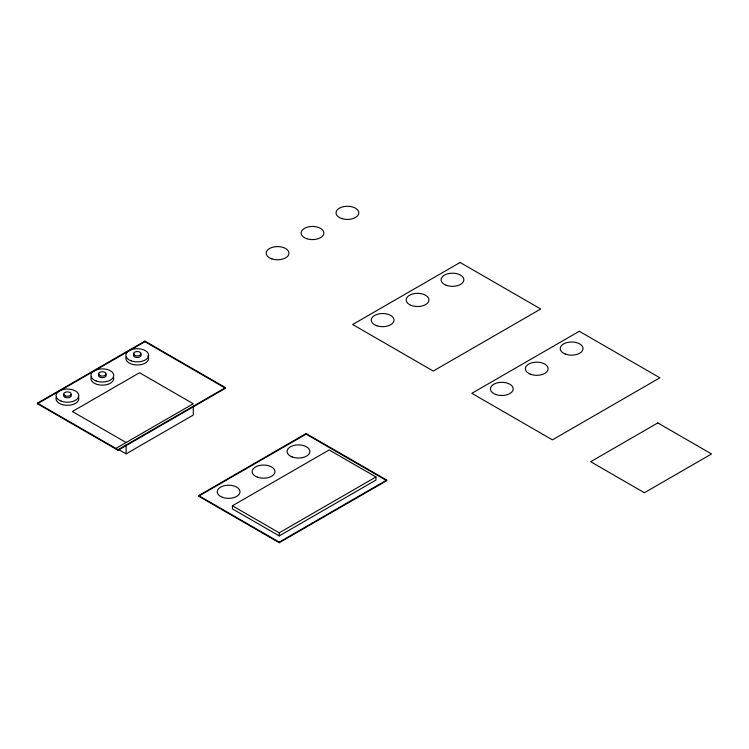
<?xml version="1.0" encoding="UTF-8"?>
<svg xmlns="http://www.w3.org/2000/svg" width="749" height="749" viewBox="0 0 749 749"><rect width="100%" height="100%" fill="white"/><g stroke="black" fill="none" stroke-linecap="round" stroke-linejoin="round"><path stroke-width="1.12" d="M37.45 403.131L144.913 341.095L225.505 387.626L225.505 388.244L118.042 450.28L37.45 403.758L37.45 403.131L118.042 449.662L225.505 387.626M37.45 403.758L144.913 341.713L225.505 388.244M115.355 448.735L193.27 403.758L139.539 372.73L72.372 411.51L126.104 442.528M119.138 449.831L126.104 453.857L193.27 415.077L193.27 406.014M198.644 495.576L306.098 433.531L386.699 480.062L386.699 480.68L279.237 542.725L198.644 496.194L198.644 495.576L279.237 542.107L386.699 480.062M198.644 496.194L306.098 434.158L386.699 480.68M232.433 505.781L329.148 449.943L375.951 476.963L375.951 480.062L279.237 535.9L232.433 508.88L232.433 505.781L279.237 532.801L375.951 476.963M306.098 433.531L306.098 434.158M279.237 532.801L279.237 535.9M279.237 542.107L279.237 542.725M144.913 341.095L144.913 341.713M126.104 444.794L126.104 453.857M118.042 449.662L118.042 450.28M70.827 394.648A3.801 2.191 0 0 1 67.354 397.813A3.801 2.191 0 0 1 64.077 394.583M105.309 374.079A3.801 2.191 0 0 1 104.963 377.047A3.801 2.191 0 0 1 99.823 377.093A3.801 2.191 0 0 1 99.299 374.144M140.4 354.052A3.801 2.191 0 0 1 139.679 356.983A3.801 2.191 0 0 1 134.548 356.824A3.801 2.191 0 0 1 134.389 353.856M78.27 396.708A11.394 6.582 0 0 1 67.625 405.303A11.394 6.582 0 0 1 56.447 396.942M113.427 377.009A11.394 6.582 0 0 1 101.724 385.126A11.394 6.582 0 0 1 91.621 376.316M147.834 355.934A11.394 6.582 0 0 1 137.891 364.969A11.394 6.582 0 0 1 126.3 356.618M460.111 262.468L352.657 324.514L433.25 371.045L540.712 309L460.111 262.468M579.286 331.273L471.833 393.319L552.425 439.85L659.888 377.805L579.286 331.273M657.819 422.932L590.661 461.712L644.383 492.73L711.55 453.96L657.819 422.932M222.378 497.289A11.394 6.582 0 0 0 239.989 492.14A11.394 6.582 0 0 0 223.464 485.914A11.394 6.582 0 0 0 222.378 497.289M292.232 456.965A11.394 6.582 0 0 0 309.843 451.816A11.394 6.582 0 0 0 293.308 445.589A11.394 6.582 0 0 0 292.232 456.965M257.3 477.132A11.394 6.582 0 0 0 274.911 471.982A11.394 6.582 0 0 0 258.386 465.747A11.394 6.582 0 0 0 257.3 477.132M65.341 395.903A3.801 2.191 0 0 0 71.211 394.189A3.801 2.191 0 0 0 65.706 392.111A3.801 2.191 0 0 0 65.341 395.903M100.263 375.745A3.801 2.191 0 0 0 106.133 374.023A3.801 2.191 0 0 0 100.628 371.944A3.801 2.191 0 0 0 100.263 375.745M135.195 355.578A3.801 2.191 0 0 0 141.065 353.865A3.801 2.191 0 0 0 135.55 351.787A3.801 2.191 0 0 0 135.195 355.578M61.184 401.127A11.394 6.582 0 0 0 78.804 395.978A11.394 6.582 0 0 0 62.27 389.752A11.394 6.582 0 0 0 61.184 401.127M96.115 380.969A11.394 6.582 0 0 0 113.726 375.82A11.394 6.582 0 0 0 97.192 369.585A11.394 6.582 0 0 0 96.115 380.969M131.038 360.803A11.394 6.582 0 0 0 148.648 355.653A11.394 6.582 0 0 0 132.114 349.418A11.394 6.582 0 0 0 131.038 360.803M271.868 258.882A11.394 6.582 0 0 0 288.974 253.181A11.394 6.582 0 0 0 271.868 247.479A11.394 6.582 0 0 0 271.868 258.882M306.8 238.716A11.394 6.582 0 0 0 323.896 233.014A11.394 6.582 0 0 0 306.8 227.322A11.394 6.582 0 0 0 306.8 238.716M341.722 218.549A11.394 6.582 0 0 0 358.818 212.856A11.394 6.582 0 0 0 341.722 207.155A11.394 6.582 0 0 0 341.722 218.549M565.261 354.034A11.394 6.582 0 0 0 583.012 349.053A11.394 6.582 0 0 0 566.665 342.658A11.394 6.582 0 0 0 565.261 354.034M530.329 374.191A11.394 6.582 0 0 0 548.09 369.21A11.394 6.582 0 0 0 531.743 362.825A11.394 6.582 0 0 0 530.329 374.191M496.1 394.601A11.394 6.582 0 0 0 513.196 388.909A11.394 6.582 0 0 0 496.1 383.207A11.394 6.582 0 0 0 496.1 394.601M376.925 325.796A11.394 6.582 0 0 0 394.021 320.104A11.394 6.582 0 0 0 376.925 314.402A11.394 6.582 0 0 0 376.925 325.796M411.154 305.386A11.394 6.582 0 0 0 428.915 300.405A11.394 6.582 0 0 0 412.568 294.02A11.394 6.582 0 0 0 411.154 305.386M446.086 285.229A11.394 6.582 0 0 0 463.837 280.248A11.394 6.582 0 0 0 447.49 273.853A11.394 6.582 0 0 0 446.086 285.229"/></g></svg>
